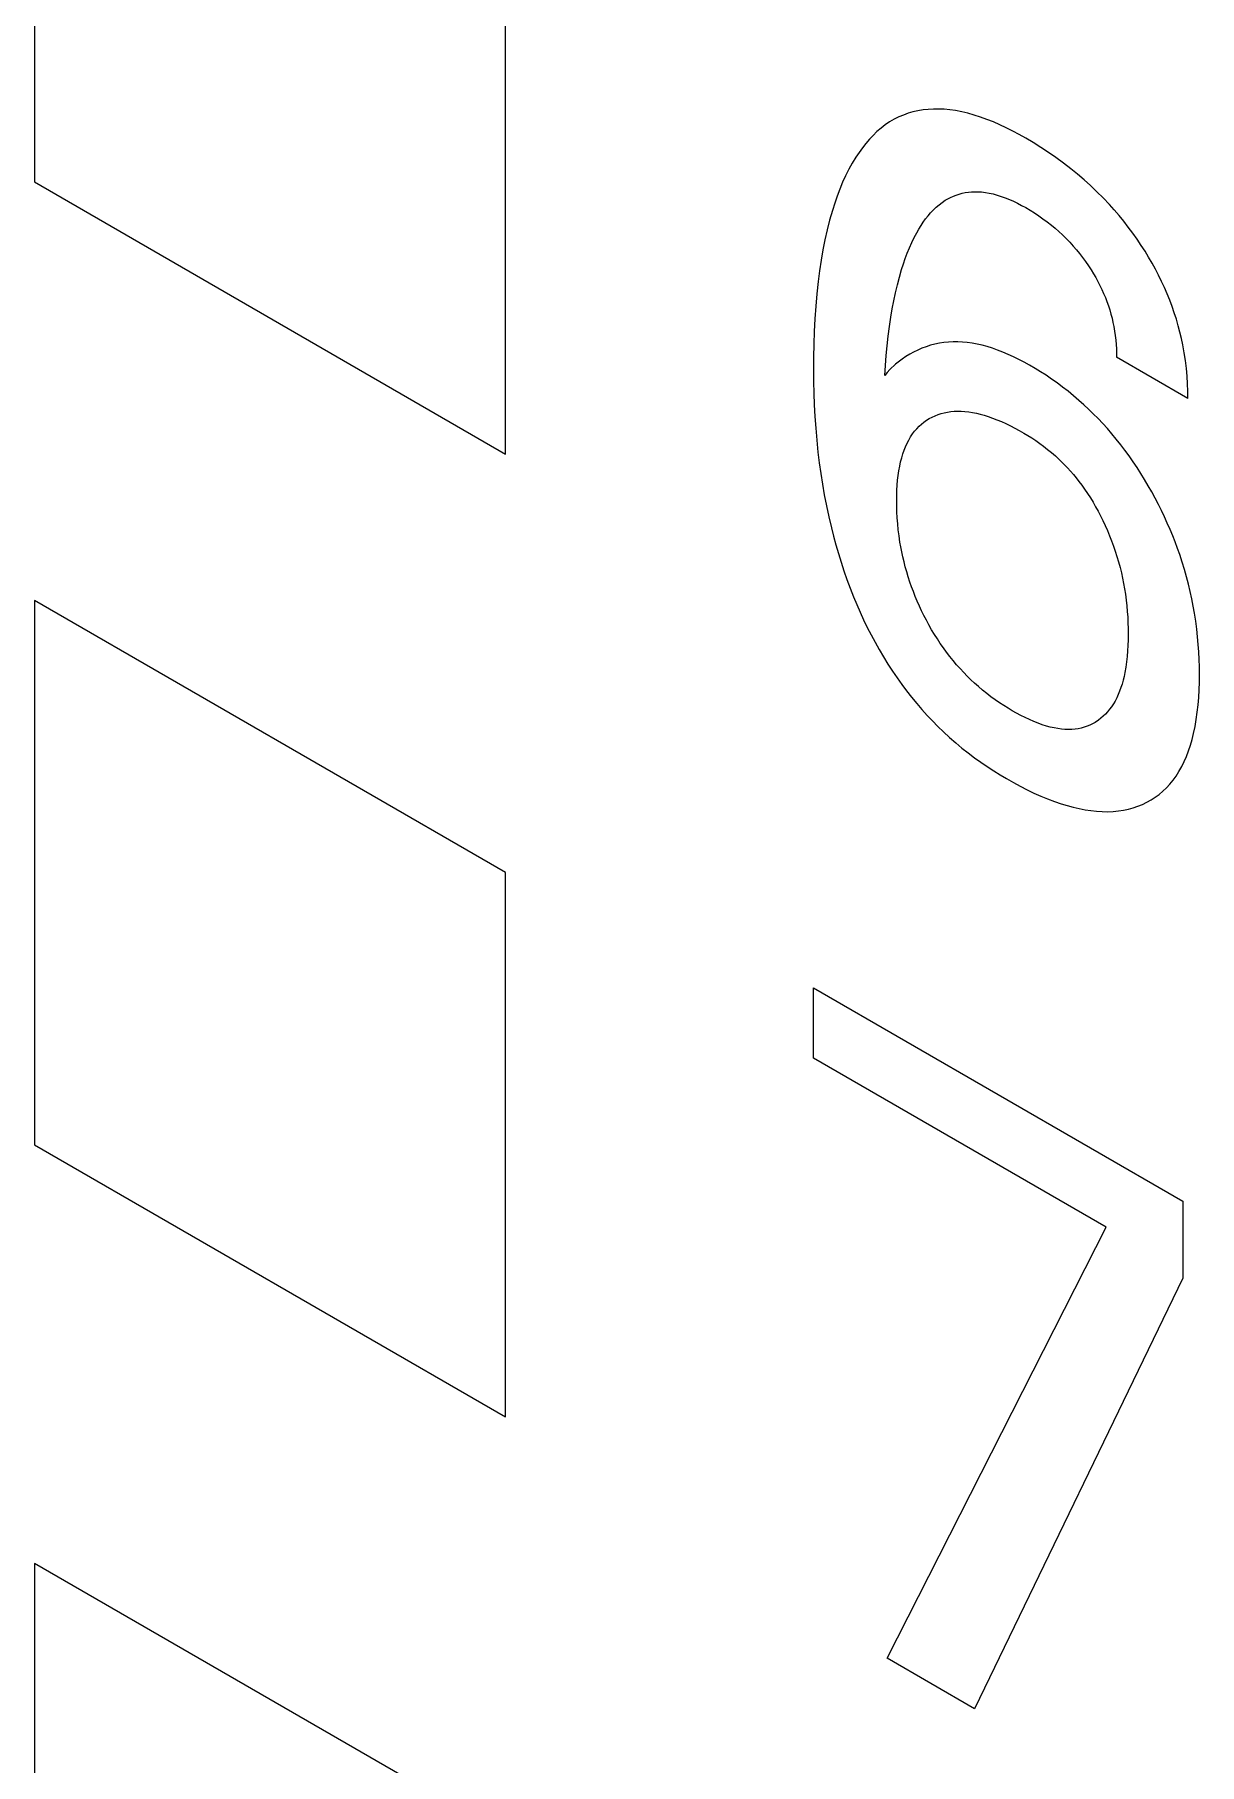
# Model space of a CAD drawing. Header units: inches. Extents: x 67248 to 85686, y -40174 to -31152.
# Drawn here: x 82487.19 to 82489.645, y -32976.585 to -32972.941 of the extents above; entities that cross this region are included whole.
import ezdxf

# ---------------------------------------------------------------- set-up
doc = ezdxf.new("R2010")
doc.units = ezdxf.units.IN
doc.header["$MEASUREMENT"] = 0

# ---------------------------------------------------------------- blocks, each defined once
blk = doc.blocks.new('ET200S')
at = {"lineweight": 0}
for p, q in [((92.917, -34.7219), (92.917, -35.7833)), ((93.8362, -36.314), (93.8362, -35.2526)), ((94.5947, -35.6612), (94.5858, -35.6664)), ((94.6039, -35.6565), (94.5947, -35.6612)), ((94.6127, -35.6528), (94.6039, -35.6565)), ((94.6219, -35.6495), (94.6127, -35.6528)), ((94.6313, -35.6468), (94.6219, -35.6495)), ((94.641, -35.6446), (94.6313, -35.6468)), ((94.6509, -35.643), (94.641, -35.6446)), ((94.661, -35.6418), (94.6509, -35.643)), ((94.6713, -35.6413), (94.661, -35.6418)), ((94.6818, -35.6412), (94.6713, -35.6413)), ((94.6925, -35.6417), (94.6818, -35.6412)), ((94.7034, -35.6427), (94.6925, -35.6417)), ((94.7144, -35.6442), (94.7034, -35.6427)), ((94.7264, -35.6465), (94.7144, -35.6442)), ((94.7385, -35.6494), (94.7264, -35.6465)), ((94.7508, -35.6529), (94.7385, -35.6494)), ((94.7632, -35.6569), (94.7508, -35.6529)), ((94.7756, -35.6614), (94.7632, -35.6569)), ((94.7882, -35.6664), (94.7756, -35.6614)), ((94.5535, -35.6925), (94.5462, -35.7002)), ((94.5611, -35.6852), (94.5535, -35.6925)), ((94.569, -35.6784), (94.5611, -35.6852)), ((94.5772, -35.6721), (94.569, -35.6784)), ((94.5858, -35.6664), (94.5772, -35.6721)), ((94.8008, -35.6719), (94.7882, -35.6664)), ((94.8134, -35.6779), (94.8008, -35.6719)), ((94.8261, -35.6842), (94.8134, -35.6779)), ((94.8387, -35.6909), (94.8261, -35.6842)), ((94.8514, -35.698), (94.8387, -35.6909)), ((94.5261, -35.7257), (94.5199, -35.7349)), ((94.5325, -35.7168), (94.5261, -35.7257)), ((94.5392, -35.7083), (94.5325, -35.7168)), ((94.5462, -35.7002), (94.5392, -35.7083)), ((94.8662, -35.7067), (94.8514, -35.698)), ((94.881, -35.7159), (94.8662, -35.7067)), ((94.8958, -35.7256), (94.881, -35.7159)), ((94.9104, -35.7358), (94.8958, -35.7256)), ((94.5062, -35.7586), (94.4999, -35.7711)), ((94.5129, -35.7465), (94.5062, -35.7586)), ((94.5199, -35.7349), (94.5129, -35.7465)), ((94.9251, -35.7465), (94.9104, -35.7358)), ((94.9396, -35.7577), (94.9251, -35.7465)), ((94.9525, -35.7682), (94.9396, -35.7577)), ((92.917, -35.7833), (93.8362, -36.314)), ((94.4885, -35.7972), (94.4833, -35.8108)), ((94.494, -35.7839), (94.4885, -35.7972)), ((94.4999, -35.7711), (94.494, -35.7839)), ((94.9652, -35.7791), (94.9525, -35.7682)), ((94.9779, -35.7905), (94.9652, -35.7791)), ((94.9904, -35.8023), (94.9779, -35.7905)), ((94.4785, -35.8247), (94.474, -35.839)), ((94.4833, -35.8108), (94.4785, -35.8247)), ((94.6766, -35.8327), (94.6823, -35.8278)), ((94.6823, -35.8278), (94.6882, -35.8233)), ((94.6882, -35.8233), (94.6944, -35.8192)), ((94.6944, -35.8192), (94.6995, -35.8162)), ((94.6995, -35.8162), (94.7048, -35.8134)), ((94.7048, -35.8134), (94.7102, -35.811)), ((94.7102, -35.811), (94.7158, -35.8088)), ((94.7158, -35.8088), (94.7215, -35.8069)), ((94.7215, -35.8069), (94.7274, -35.8054)), ((94.7274, -35.8054), (94.7334, -35.8041)), ((94.7334, -35.8041), (94.7396, -35.8032)), ((94.7396, -35.8032), (94.7458, -35.8026)), ((94.7458, -35.8026), (94.7522, -35.8023)), ((94.7522, -35.8023), (94.7587, -35.8024)), ((94.7587, -35.8024), (94.7653, -35.8028)), ((94.7653, -35.8028), (94.7728, -35.8037)), ((94.7728, -35.8037), (94.7803, -35.805)), ((94.7803, -35.805), (94.788, -35.8068)), ((94.788, -35.8068), (94.7957, -35.8089)), ((94.7957, -35.8089), (94.8036, -35.8114)), ((94.8036, -35.8114), (94.8114, -35.8143)), ((94.8114, -35.8143), (94.8194, -35.8175)), ((94.8194, -35.8175), (94.8274, -35.821)), ((94.8274, -35.821), (94.8354, -35.8249)), ((94.8354, -35.8249), (94.8434, -35.829)), ((94.8434, -35.829), (94.8514, -35.8334)), ((95.0027, -35.8146), (94.9904, -35.8023)), ((95.0148, -35.8274), (95.0027, -35.8146)), ((95.0243, -35.838), (95.0148, -35.8274)), ((94.4687, -35.8576), (94.4639, -35.8767)), ((94.474, -35.839), (94.4687, -35.8576)), ((94.647, -35.8685), (94.6514, -35.8619)), ((94.6514, -35.8619), (94.656, -35.8555)), ((94.656, -35.8555), (94.6608, -35.8493)), ((94.6608, -35.8493), (94.6658, -35.8435)), ((94.6658, -35.8435), (94.6711, -35.8379)), ((94.6711, -35.8379), (94.6766, -35.8327)), ((94.8514, -35.8334), (94.8599, -35.8384)), ((94.8599, -35.8384), (94.8683, -35.8436)), ((94.8683, -35.8436), (94.8767, -35.8492)), ((94.8767, -35.8492), (94.8851, -35.8551)), ((94.8851, -35.8551), (94.8934, -35.8612)), ((94.8934, -35.8612), (94.9017, -35.8678)), ((95.0335, -35.8488), (95.0243, -35.838)), ((95.0427, -35.86), (95.0335, -35.8488)), ((95.0516, -35.8714), (95.0427, -35.86)), ((94.4595, -35.8962), (94.4556, -35.916)), ((94.4639, -35.8767), (94.4595, -35.8962)), ((94.6289, -35.9017), (94.6337, -35.8919)), ((94.6337, -35.8919), (94.6387, -35.8825)), ((94.6387, -35.8825), (94.6427, -35.8754)), ((94.6427, -35.8754), (94.647, -35.8685)), ((94.9017, -35.8678), (94.909, -35.8738)), ((94.909, -35.8738), (94.9163, -35.8801)), ((94.9163, -35.8801), (94.9234, -35.8868)), ((94.9234, -35.8868), (94.9305, -35.8936)), ((94.9305, -35.8936), (94.9375, -35.9008)), ((95.0603, -35.8831), (95.0516, -35.8714)), ((95.0687, -35.895), (95.0603, -35.8831)), ((95.0769, -35.9072), (95.0687, -35.895)), ((94.4556, -35.916), (94.4522, -35.9362)), ((94.6163, -35.9325), (94.6203, -35.922)), ((94.6203, -35.922), (94.6245, -35.9117)), ((94.6245, -35.9117), (94.6289, -35.9017)), ((94.9375, -35.9008), (94.9443, -35.9083)), ((94.9443, -35.9083), (94.9505, -35.9155)), ((94.9505, -35.9155), (94.9566, -35.923)), ((94.9566, -35.923), (94.9625, -35.9307)), ((94.9625, -35.9307), (94.9683, -35.9386)), ((95.0842, -35.9185), (95.0769, -35.9072)), ((95.0912, -35.93), (95.0842, -35.9185)), ((95.098, -35.9416), (95.0912, -35.93)), ((94.4491, -35.9568), (94.4464, -35.9776)), ((94.4522, -35.9362), (94.4491, -35.9568)), ((94.6048, -35.969), (94.609, -35.9543)), ((94.609, -35.9543), (94.6126, -35.9433)), ((94.6126, -35.9433), (94.6163, -35.9325)), ((94.9683, -35.9386), (94.9739, -35.9467)), ((94.9739, -35.9467), (94.9792, -35.9549)), ((94.9792, -35.9549), (94.9838, -35.9623)), ((94.9838, -35.9623), (94.9881, -35.9698)), ((95.1045, -35.9534), (95.098, -35.9416)), ((95.1107, -35.9653), (95.1045, -35.9534)), ((95.1166, -35.9773), (95.1107, -35.9653)), ((94.4464, -35.9776), (94.4438, -36.0015)), ((94.5939, -36.015), (94.5972, -35.9994)), ((94.5972, -35.9994), (94.6008, -35.9841)), ((94.6008, -35.9841), (94.6048, -35.969)), ((94.9881, -35.9698), (94.9923, -35.9775)), ((94.9923, -35.9775), (94.9962, -35.9851)), ((94.9962, -35.9851), (95, -35.9929)), ((95, -35.9929), (95.0035, -36.0007)), ((95.1222, -35.9893), (95.1166, -35.9773)), ((95.1275, -36.0015), (95.1222, -35.9893)), ((94.4417, -36.0256), (94.44, -36.0501)), ((94.4438, -36.0015), (94.4417, -36.0256)), ((94.5882, -36.047), (94.5909, -36.0309)), ((94.5909, -36.0309), (94.5939, -36.015)), ((95.0035, -36.0007), (95.0068, -36.0086)), ((95.0068, -36.0086), (95.0099, -36.0167)), ((95.0099, -36.0167), (95.0128, -36.0248)), ((95.0128, -36.0248), (95.0154, -36.033)), ((95.0154, -36.033), (95.0177, -36.0411)), ((95.1325, -36.0139), (95.1275, -36.0015)), ((95.1371, -36.0263), (95.1325, -36.0139)), ((95.1414, -36.0388), (95.1371, -36.0263)), ((94.44, -36.0501), (94.4387, -36.0749)), ((94.5831, -36.0841), (94.5855, -36.0654)), ((94.5855, -36.0654), (94.5882, -36.047)), ((95.0177, -36.0411), (95.0198, -36.0492)), ((95.0198, -36.0492), (95.0217, -36.0573)), ((95.0217, -36.0573), (95.0233, -36.0653)), ((95.0233, -36.0653), (95.0249, -36.0742)), ((95.1454, -36.0513), (95.1414, -36.0388)), ((95.149, -36.0637), (95.1454, -36.0513)), ((95.1522, -36.0762), (95.149, -36.0637)), ((94.4378, -36.0999), (94.4373, -36.1252)), ((94.4387, -36.0749), (94.4378, -36.0999)), ((94.581, -36.103), (94.5831, -36.0841)), ((94.6743, -36.0997), (94.6655, -36.102)), ((94.6832, -36.0979), (94.6743, -36.0997)), ((94.6918, -36.0966), (94.6832, -36.0979)), ((94.7006, -36.0957), (94.6918, -36.0966)), ((94.7096, -36.0953), (94.7006, -36.0957)), ((94.7187, -36.0953), (94.7096, -36.0953)), ((94.7279, -36.0957), (94.7187, -36.0953)), ((94.7373, -36.0966), (94.7279, -36.0957)), ((94.7468, -36.0979), (94.7373, -36.0966)), ((94.7564, -36.0996), (94.7468, -36.0979)), ((94.7662, -36.1018), (94.7564, -36.0996)), ((95.0249, -36.0742), (95.0262, -36.083)), ((95.0262, -36.083), (95.0272, -36.0917)), ((95.0272, -36.0917), (95.028, -36.1003)), ((95.028, -36.1003), (95.0285, -36.1087)), ((95.1552, -36.0885), (95.1522, -36.0762)), ((95.1578, -36.1009), (95.1552, -36.0885)), ((95.1607, -36.1164), (95.1578, -36.1009)), ((94.4373, -36.1252), (94.4372, -36.1507)), ((94.5776, -36.1413), (94.5792, -36.1221)), ((94.5792, -36.1221), (94.581, -36.103)), ((94.6101, -36.129), (94.5974, -36.1389)), ((94.6174, -36.124), (94.6101, -36.129)), ((94.6249, -36.1194), (94.6174, -36.124)), ((94.6326, -36.1152), (94.6249, -36.1194)), ((94.6406, -36.1113), (94.6326, -36.1152)), ((94.6487, -36.1078), (94.6406, -36.1113)), ((94.657, -36.1047), (94.6487, -36.1078)), ((94.6655, -36.102), (94.657, -36.1047)), ((94.7762, -36.1045), (94.7662, -36.1018)), ((94.7864, -36.1076), (94.7762, -36.1045)), ((94.7966, -36.1112), (94.7864, -36.1076)), ((94.8069, -36.1152), (94.7966, -36.1112)), ((94.8172, -36.1196), (94.8069, -36.1152)), ((94.8276, -36.1243), (94.8172, -36.1196)), ((94.8381, -36.1295), (94.8276, -36.1243)), ((94.8485, -36.1349), (94.8381, -36.1295)), ((95.0285, -36.1087), (95.0288, -36.117)), ((95.0288, -36.117), (95.0288, -36.1251)), ((95.1679, -36.2054), (95.0288, -36.1251)), ((95.1631, -36.1319), (95.1607, -36.1164)), ((95.165, -36.1471), (95.1631, -36.1319)), ((94.4372, -36.1507), (94.4374, -36.173)), ((94.5763, -36.1607), (94.5776, -36.1413)), ((94.5811, -36.1549), (94.5763, -36.1607)), ((94.5861, -36.1494), (94.5811, -36.1549)), ((94.5974, -36.1389), (94.5861, -36.1494)), ((94.8589, -36.1407), (94.8485, -36.1349)), ((94.8697, -36.147), (94.8589, -36.1407)), ((94.8805, -36.1536), (94.8697, -36.147)), ((94.8913, -36.1605), (94.8805, -36.1536)), ((94.902, -36.1678), (94.8913, -36.1605)), ((94.9127, -36.1754), (94.902, -36.1678)), ((95.1664, -36.1621), (95.165, -36.1471)), ((95.1673, -36.1768), (95.1664, -36.1621)), ((94.4374, -36.173), (94.4379, -36.1954)), ((94.4379, -36.1954), (94.4388, -36.2181)), ((94.9234, -36.1834), (94.9127, -36.1754)), ((94.934, -36.1917), (94.9234, -36.1834)), ((94.9445, -36.2003), (94.934, -36.1917)), ((94.955, -36.2093), (94.9445, -36.2003)), ((95.1678, -36.1913), (95.1673, -36.1768)), ((95.1679, -36.2054), (95.1678, -36.1913)), ((94.4388, -36.2181), (94.44, -36.2409)), ((94.6802, -36.237), (94.6862, -36.235)), ((94.6862, -36.235), (94.6924, -36.2334)), ((94.6924, -36.2334), (94.6987, -36.2322)), ((94.6987, -36.2322), (94.7051, -36.2313)), ((94.7051, -36.2313), (94.7117, -36.2307)), ((94.7117, -36.2307), (94.7184, -36.2304)), ((94.7184, -36.2304), (94.7255, -36.2306)), ((94.7255, -36.2306), (94.7327, -36.2311)), ((94.7327, -36.2311), (94.7401, -36.2319)), ((94.7401, -36.2319), (94.7475, -36.2331)), ((94.7475, -36.2331), (94.755, -36.2346)), ((94.755, -36.2346), (94.7626, -36.2364)), ((94.9645, -36.2178), (94.955, -36.2093)), ((94.974, -36.2266), (94.9645, -36.2178)), ((94.9833, -36.2357), (94.974, -36.2266)), ((94.9925, -36.245), (94.9833, -36.2357)), ((94.44, -36.2409), (94.4415, -36.2639)), ((94.4415, -36.2639), (94.4435, -36.2871)), ((94.6343, -36.2696), (94.6386, -36.2646)), ((94.6386, -36.2646), (94.6431, -36.26)), ((94.6431, -36.26), (94.6478, -36.2557)), ((94.6478, -36.2557), (94.6527, -36.2517)), ((94.6527, -36.2517), (94.6579, -36.2481)), ((94.6579, -36.2481), (94.6632, -36.2448)), ((94.6632, -36.2448), (94.6688, -36.2418)), ((94.6688, -36.2418), (94.6744, -36.2392)), ((94.6744, -36.2392), (94.6802, -36.237)), ((94.7626, -36.2364), (94.7703, -36.2385)), ((94.7703, -36.2385), (94.778, -36.2409)), ((94.778, -36.2409), (94.7866, -36.2438)), ((94.7866, -36.2438), (94.7952, -36.2471)), ((94.7952, -36.2471), (94.8039, -36.2507)), ((94.8039, -36.2507), (94.8126, -36.2546)), ((94.8126, -36.2546), (94.8214, -36.2588)), ((94.8214, -36.2588), (94.8301, -36.2633)), ((94.8301, -36.2633), (94.8389, -36.268)), ((94.8389, -36.268), (94.8477, -36.2731)), ((95.0017, -36.2547), (94.9925, -36.245)), ((95.0107, -36.2645), (95.0017, -36.2547)), ((95.0195, -36.2747), (95.0107, -36.2645)), ((94.4435, -36.2871), (94.4459, -36.3105)), ((94.614, -36.3067), (94.6167, -36.2998)), ((94.6167, -36.2998), (94.6197, -36.2931)), ((94.6197, -36.2931), (94.623, -36.2867)), ((94.623, -36.2867), (94.6265, -36.2807)), ((94.6265, -36.2807), (94.6303, -36.2749)), ((94.6303, -36.2749), (94.6343, -36.2696)), ((94.8477, -36.2731), (94.8555, -36.2778)), ((94.8555, -36.2778), (94.8632, -36.2827)), ((94.8632, -36.2827), (94.871, -36.2878)), ((94.871, -36.2878), (94.8787, -36.2932)), ((94.8787, -36.2932), (94.8864, -36.2989)), ((94.8864, -36.2989), (94.8941, -36.3049)), ((95.0282, -36.2851), (95.0195, -36.2747)), ((95.0367, -36.2958), (95.0282, -36.2851)), ((95.045, -36.3066), (95.0367, -36.2958)), ((94.4459, -36.3105), (94.4484, -36.3311)), ((94.4484, -36.3311), (94.4513, -36.3519)), ((94.6054, -36.3377), (94.6073, -36.329)), ((94.6073, -36.329), (94.6093, -36.3213)), ((94.6093, -36.3213), (94.6115, -36.3139)), ((94.6115, -36.3139), (94.614, -36.3067)), ((94.8941, -36.3049), (94.9017, -36.3111)), ((94.9017, -36.3111), (94.9092, -36.3177)), ((94.9092, -36.3177), (94.9153, -36.3232)), ((94.9153, -36.3232), (94.9213, -36.329)), ((94.9213, -36.329), (94.9272, -36.3349)), ((94.9272, -36.3349), (94.933, -36.3411)), ((95.0531, -36.3177), (95.045, -36.3066)), ((95.061, -36.329), (95.0531, -36.3177)), ((95.0687, -36.3405), (95.061, -36.329)), ((94.4513, -36.3519), (94.4546, -36.3728)), ((94.6006, -36.3747), (94.6014, -36.3651)), ((94.6014, -36.3651), (94.6025, -36.3558)), ((94.6025, -36.3558), (94.6038, -36.3466)), ((94.6038, -36.3466), (94.6054, -36.3377)), ((94.933, -36.3411), (94.9387, -36.3474)), ((94.9387, -36.3474), (94.9444, -36.354)), ((94.9444, -36.354), (94.9499, -36.3606)), ((94.9499, -36.3606), (94.9553, -36.3675)), ((94.9553, -36.3675), (94.9606, -36.3745)), ((95.0762, -36.3521), (95.0687, -36.3405)), ((95.0834, -36.364), (95.0762, -36.3521)), ((95.0905, -36.3759), (95.0834, -36.364)), ((94.4546, -36.3728), (94.4582, -36.3939)), ((94.4582, -36.3939), (94.4624, -36.415)), ((94.5996, -36.4041), (94.5997, -36.3942)), ((94.5997, -36.4154), (94.5996, -36.4041)), ((94.5997, -36.3942), (94.6001, -36.3843)), ((94.6001, -36.3843), (94.6006, -36.3747)), ((94.9606, -36.3745), (94.9664, -36.3827)), ((94.9664, -36.3827), (94.972, -36.391)), ((94.972, -36.391), (94.9775, -36.3995)), ((94.9775, -36.3995), (94.9827, -36.4081)), ((95.0974, -36.388), (95.0905, -36.3759)), ((95.104, -36.4002), (95.0974, -36.388)), ((95.1103, -36.4122), (95.104, -36.4002)), ((94.4624, -36.415), (94.4669, -36.4364)), ((94.4669, -36.4364), (94.472, -36.4578)), ((94.6001, -36.4268), (94.5997, -36.4154)), ((94.6007, -36.4383), (94.6001, -36.4268)), ((94.9827, -36.4081), (94.9878, -36.4168)), ((94.9878, -36.4168), (94.9926, -36.4257)), ((94.9926, -36.4257), (94.9973, -36.4346)), ((94.9973, -36.4346), (95.0018, -36.4436)), ((95.1163, -36.4243), (95.1103, -36.4122)), ((95.1221, -36.4365), (95.1163, -36.4243)), ((95.1277, -36.4487), (95.1221, -36.4365)), ((94.472, -36.4578), (94.4763, -36.4745)), ((94.6016, -36.45), (94.6007, -36.4383)), ((94.6027, -36.4617), (94.6016, -36.45)), ((94.6042, -36.4737), (94.6027, -36.4617)), ((95.0018, -36.4436), (95.0064, -36.4535)), ((95.0064, -36.4535), (95.0109, -36.4635)), ((95.0109, -36.4635), (95.015, -36.4735)), ((95.1331, -36.461), (95.1277, -36.4487)), ((95.1382, -36.4733), (95.1331, -36.461)), ((94.4763, -36.4745), (94.4808, -36.4913)), ((94.4808, -36.4913), (94.4857, -36.5081)), ((94.606, -36.4857), (94.6042, -36.4737)), ((94.6077, -36.4953), (94.606, -36.4857)), ((94.6095, -36.5049), (94.6077, -36.4953)), ((94.6116, -36.5146), (94.6095, -36.5049)), ((95.015, -36.4735), (95.019, -36.4836)), ((95.019, -36.4836), (95.0227, -36.4936)), ((95.0227, -36.4936), (95.0261, -36.5037)), ((95.0261, -36.5037), (95.0293, -36.5137)), ((95.143, -36.4856), (95.1382, -36.4733)), ((95.1477, -36.498), (95.143, -36.4856)), ((95.152, -36.5103), (95.1477, -36.498)), ((94.4857, -36.5081), (94.491, -36.525)), ((94.491, -36.525), (94.4965, -36.5418)), ((94.6139, -36.5243), (94.6116, -36.5146)), ((94.6164, -36.5341), (94.6139, -36.5243)), ((94.6191, -36.544), (94.6164, -36.5341)), ((95.0293, -36.5137), (95.0325, -36.5244)), ((95.0325, -36.5244), (95.0354, -36.5351)), ((95.0354, -36.5351), (95.038, -36.5457)), ((95.1568, -36.5248), (95.152, -36.5103)), ((95.1612, -36.5392), (95.1568, -36.5248)), ((95.1653, -36.5536), (95.1612, -36.5392)), ((94.4965, -36.5418), (94.5025, -36.5587)), ((94.5025, -36.5587), (94.5088, -36.5756)), ((94.6221, -36.5538), (94.6191, -36.544)), ((94.6253, -36.5637), (94.6221, -36.5538)), ((94.6286, -36.5731), (94.6253, -36.5637)), ((94.6321, -36.5824), (94.6286, -36.5731)), ((95.038, -36.5457), (95.0403, -36.5563)), ((95.0403, -36.5563), (95.0424, -36.5668)), ((95.0424, -36.5668), (95.0443, -36.5772)), ((95.1691, -36.568), (95.1653, -36.5536)), ((95.1725, -36.5823), (95.1691, -36.568)), ((93.8362, -37.1305), (92.917, -36.5998)), ((92.917, -36.5998), (92.917, -37.6613)), ((94.5088, -36.5756), (94.5154, -36.5925)), ((94.5154, -36.5925), (94.5217, -36.6075)), ((94.6358, -36.5918), (94.6321, -36.5824)), ((94.6398, -36.6012), (94.6358, -36.5918)), ((94.6439, -36.6105), (94.6398, -36.6012)), ((95.0443, -36.5772), (95.0459, -36.5875)), ((95.0459, -36.5875), (95.0474, -36.5989)), ((95.0474, -36.5989), (95.0487, -36.6102)), ((95.1756, -36.5965), (95.1725, -36.5823)), ((95.1784, -36.6107), (95.1756, -36.5965)), ((94.5217, -36.6075), (94.5282, -36.6224)), ((94.5282, -36.6224), (94.535, -36.6373)), ((94.535, -36.6373), (94.5422, -36.6521)), ((94.6482, -36.6197), (94.6439, -36.6105)), ((94.6528, -36.6289), (94.6482, -36.6197)), ((94.6575, -36.6381), (94.6528, -36.6289)), ((94.6626, -36.6474), (94.6575, -36.6381)), ((95.0487, -36.6102), (95.0497, -36.6214)), ((95.0497, -36.6214), (95.0505, -36.6325)), ((95.0505, -36.6325), (95.051, -36.6434)), ((95.1808, -36.6247), (95.1784, -36.6107)), ((95.1832, -36.6401), (95.1808, -36.6247)), ((95.1852, -36.6553), (95.1832, -36.6401)), ((94.5422, -36.6521), (94.5496, -36.6667)), ((94.5496, -36.6667), (94.5574, -36.6813)), ((94.6678, -36.6566), (94.6626, -36.6474)), ((94.6733, -36.6657), (94.6678, -36.6566)), ((94.6789, -36.6746), (94.6733, -36.6657)), ((95.051, -36.6434), (95.0513, -36.6542)), ((95.0513, -36.6542), (95.0514, -36.665)), ((95.0514, -36.665), (95.0513, -36.6762)), ((95.1869, -36.6704), (95.1852, -36.6553)), ((95.1882, -36.6853), (95.1869, -36.6704)), ((94.5574, -36.6813), (94.5654, -36.6956)), ((94.5654, -36.6956), (94.5737, -36.7098)), ((94.6847, -36.6834), (94.6789, -36.6746)), ((94.6907, -36.6921), (94.6847, -36.6834)), ((94.6969, -36.7005), (94.6907, -36.6921)), ((94.7032, -36.7088), (94.6969, -36.7005)), ((95.0503, -36.6982), (95.0494, -36.709)), ((95.0509, -36.6873), (95.0503, -36.6982)), ((95.0513, -36.6762), (95.0509, -36.6873)), ((95.1892, -36.7001), (95.1882, -36.6853)), ((95.1899, -36.7147), (95.1892, -36.7001)), ((94.5737, -36.7098), (94.5824, -36.7238)), ((94.5824, -36.7238), (94.5913, -36.7376)), ((94.5913, -36.7376), (94.6003, -36.7507)), ((94.7097, -36.717), (94.7032, -36.7088)), ((94.7164, -36.7249), (94.7097, -36.717)), ((94.7233, -36.7326), (94.7164, -36.7249)), ((94.7303, -36.7401), (94.7233, -36.7326)), ((94.7373, -36.7474), (94.7303, -36.7401)), ((95.045, -36.74), (95.0433, -36.7477)), ((95.0467, -36.7299), (95.045, -36.74)), ((95.0482, -36.7195), (95.0467, -36.7299)), ((95.0494, -36.709), (95.0482, -36.7195)), ((95.1903, -36.7292), (95.1899, -36.7147)), ((95.1905, -36.7435), (95.1903, -36.7292)), ((94.6003, -36.7507), (94.6095, -36.7636)), ((94.6095, -36.7636), (94.619, -36.7762)), ((94.7445, -36.7544), (94.7373, -36.7474)), ((94.7517, -36.7612), (94.7445, -36.7544)), ((94.7591, -36.7677), (94.7517, -36.7612)), ((94.7672, -36.7746), (94.7591, -36.7677)), ((94.7753, -36.7811), (94.7672, -36.7746)), ((95.0371, -36.7697), (95.0346, -36.7766)), ((95.0394, -36.7626), (95.0371, -36.7697)), ((95.0415, -36.7552), (95.0394, -36.7626)), ((95.0433, -36.7477), (95.0415, -36.7552)), ((95.189, -36.7887), (95.1898, -36.7739)), ((95.1898, -36.7739), (95.1903, -36.7588)), ((95.1903, -36.7588), (95.1905, -36.7435)), ((94.619, -36.7762), (94.6287, -36.7885)), ((94.6287, -36.7885), (94.6387, -36.8005)), ((94.6387, -36.8005), (94.6488, -36.8123)), ((94.7836, -36.7874), (94.7753, -36.7811)), ((94.7918, -36.7934), (94.7836, -36.7874)), ((94.8001, -36.7991), (94.7918, -36.7934)), ((94.8084, -36.8046), (94.8001, -36.7991)), ((94.8168, -36.8098), (94.8084, -36.8046)), ((95.0189, -36.8068), (95.0152, -36.8119)), ((95.0224, -36.8015), (95.0189, -36.8068)), ((95.0257, -36.7959), (95.0224, -36.8015)), ((95.0289, -36.7898), (95.0257, -36.7959)), ((95.0319, -36.7833), (95.0289, -36.7898)), ((95.0346, -36.7766), (95.0319, -36.7833)), ((95.1862, -36.8177), (95.1878, -36.8033)), ((95.1878, -36.8033), (95.189, -36.7887)), ((94.6488, -36.8123), (94.6591, -36.8237)), ((94.6591, -36.8237), (94.6695, -36.8347)), ((94.6695, -36.8347), (94.6801, -36.8454)), ((94.8251, -36.8147), (94.8168, -36.8098)), ((94.8336, -36.8195), (94.8251, -36.8147)), ((94.842, -36.824), (94.8336, -36.8195)), ((94.8504, -36.8282), (94.842, -36.824)), ((94.8588, -36.8321), (94.8504, -36.8282)), ((94.8671, -36.8357), (94.8588, -36.8321)), ((94.8755, -36.839), (94.8671, -36.8357)), ((94.8837, -36.8419), (94.8755, -36.839)), ((94.8919, -36.8445), (94.8837, -36.8419)), ((94.9764, -36.8428), (94.971, -36.845)), ((94.9815, -36.8403), (94.9764, -36.8428)), ((94.9866, -36.8375), (94.9815, -36.8403)), ((94.9935, -36.8329), (94.9866, -36.8375)), ((94.9982, -36.8293), (94.9935, -36.8329)), ((95.0028, -36.8254), (94.9982, -36.8293)), ((95.0071, -36.8211), (95.0028, -36.8254)), ((95.0112, -36.8166), (95.0071, -36.8211)), ((95.0152, -36.8119), (95.0112, -36.8166)), ((95.1819, -36.8455), (95.1843, -36.8317)), ((95.1843, -36.8317), (95.1862, -36.8177)), ((94.6801, -36.8454), (94.6908, -36.8558)), ((94.6908, -36.8558), (94.7028, -36.8668)), ((94.7028, -36.8668), (94.7148, -36.8773)), ((94.8993, -36.8465), (94.8919, -36.8445)), ((94.9066, -36.8481), (94.8993, -36.8465)), ((94.9138, -36.8495), (94.9066, -36.8481)), ((94.9209, -36.8504), (94.9138, -36.8495)), ((94.9279, -36.851), (94.9209, -36.8504)), ((94.9347, -36.8513), (94.9279, -36.851)), ((94.9415, -36.8511), (94.9347, -36.8513)), ((94.9481, -36.8506), (94.9415, -36.8511)), ((94.954, -36.8497), (94.9481, -36.8506)), ((94.9598, -36.8485), (94.954, -36.8497)), ((94.9655, -36.8469), (94.9598, -36.8485)), ((94.971, -36.845), (94.9655, -36.8469)), ((95.1728, -36.882), (95.1761, -36.8706)), ((95.1761, -36.8706), (95.1791, -36.8588)), ((95.1791, -36.8588), (95.1819, -36.8455)), ((94.7148, -36.8773), (94.727, -36.8874)), ((94.727, -36.8874), (94.7393, -36.8971)), ((94.7393, -36.8971), (94.7516, -36.9064)), ((94.7516, -36.9064), (94.764, -36.9152)), ((95.1606, -36.914), (95.1651, -36.9037)), ((95.1651, -36.9037), (95.1692, -36.893)), ((95.1692, -36.893), (95.1728, -36.882)), ((94.764, -36.9152), (94.7764, -36.9237)), ((94.7764, -36.9237), (94.7889, -36.9319)), ((94.7889, -36.9319), (94.8014, -36.9396)), ((94.8014, -36.9396), (94.8138, -36.9471)), ((95.139, -36.9502), (95.1448, -36.9421)), ((95.1448, -36.9421), (95.1505, -36.9332)), ((95.1505, -36.9332), (95.1558, -36.9238)), ((95.1558, -36.9238), (95.1606, -36.914)), ((94.8138, -36.9471), (94.8273, -36.9547)), ((94.8273, -36.9547), (94.8407, -36.962)), ((94.8407, -36.962), (94.8541, -36.9688)), ((94.8541, -36.9688), (94.8675, -36.9752)), ((94.8675, -36.9752), (94.8808, -36.9812)), ((95.1041, -36.9835), (95.1117, -36.9779)), ((95.1117, -36.9779), (95.1191, -36.9717)), ((95.1191, -36.9717), (95.1261, -36.965)), ((95.1261, -36.965), (95.1327, -36.9579)), ((95.1327, -36.9579), (95.139, -36.9502)), ((94.8808, -36.9812), (94.8941, -36.9867)), ((94.8941, -36.9867), (94.9073, -36.9917)), ((94.9073, -36.9917), (94.9205, -36.9962)), ((94.9205, -36.9962), (94.9323, -36.9998)), ((94.9323, -36.9998), (94.944, -37.003)), ((94.944, -37.003), (94.9557, -37.0057)), ((94.9557, -37.0057), (94.9672, -37.0079)), ((94.9672, -37.0079), (94.9786, -37.0096)), ((94.9786, -37.0096), (94.9898, -37.0108)), ((94.9898, -37.0108), (95.0009, -37.0115)), ((95.0009, -37.0115), (95.0118, -37.0116)), ((95.0118, -37.0116), (95.0221, -37.0112)), ((95.0221, -37.0112), (95.0322, -37.0102)), ((95.0322, -37.0102), (95.0421, -37.0087)), ((95.0421, -37.0087), (95.0517, -37.0067)), ((95.0517, -37.0067), (95.0611, -37.0041)), ((95.0611, -37.0041), (95.0703, -37.001)), ((95.0703, -37.001), (95.0792, -36.9974)), ((95.0792, -36.9974), (95.0878, -36.9933)), ((95.0878, -36.9933), (95.0961, -36.9887)), ((95.0961, -36.9887), (95.1041, -36.9835)), ((93.8362, -38.192), (93.8362, -37.1305)), ((94.4372, -37.3551), (95.1581, -37.7713)), ((94.4372, -37.4922), (94.4372, -37.3551)), ((95.0085, -37.822), (94.4372, -37.4922)), ((92.917, -37.6613), (93.8362, -38.192)), ((95.1581, -37.7713), (95.1581, -37.9214)), ((94.5808, -38.6627), (95.0085, -37.822)), ((95.1581, -37.9214), (94.7515, -38.7612)), ((93.8362, -39.0085), (92.917, -38.4778)), ((92.917, -38.4778), (92.917, -39.5392)), ((94.7515, -38.7612), (94.5808, -38.6627))]:
    blk.add_line(p, q, dxfattribs=at)

msp = doc.modelspace()

# ---------------------------------------------------------------- block references
at = {"xscale": 1.08, "yscale": 1.08, "zscale": 1.08}
msp.add_blockref('ET200S', (82386.8397, -32934.6055, 0.3325), dxfattribs=at)

doc.saveas('drawing.dxf')
